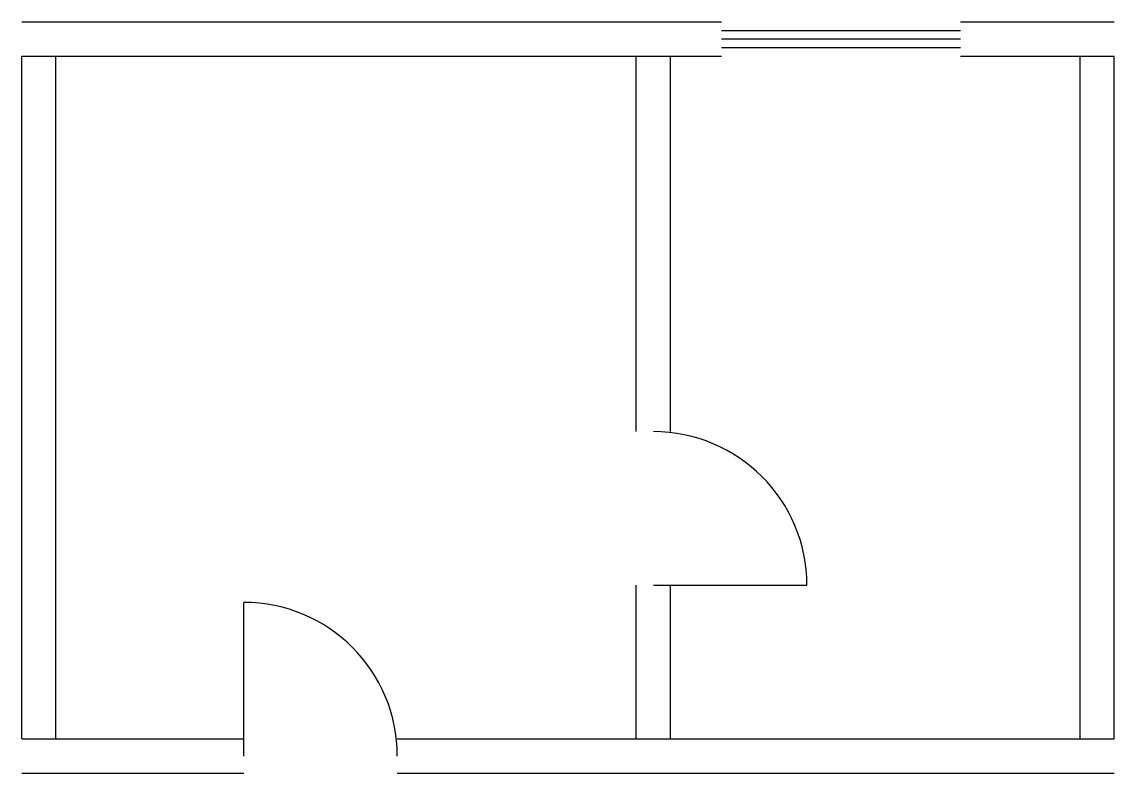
# Model space of a CAD drawing. Header units: metres. Extents: x -0.1 to 6.3, y -0.1 to 4.3.
import ezdxf

# ---------------------------------------------------------------- set-up
doc = ezdxf.new("R2010")
doc.units = ezdxf.units.M
doc.layers.add('A-WALL', color=7, linetype='Continuous')

msp = doc.modelspace()

# ---------------------------------------------------------------- linework, layer by layer
at = {"layer": 'A-WALL'}
for p, q in [((-0.1, 4.3), (4, 4.3)), ((5.4, 4.3), (6.3, 4.3)), ((-0.1, 4.1), (4, 4.1)), ((-0.1, 0.1), (-0.1, 4.1)), ((0.1, 0.1), (0.1, 4.1)), ((3.5, 1.9), (3.5, 4.1)), ((3.7, 1.9), (3.7, 4.1)), ((5.4, 4.1), (6.3, 4.1)), ((6.1, 0.1), (6.1, 4.1)), ((6.3, 0.1), (6.3, 4.1)), ((3.5, 0.1), (3.5, 1)), ((3.7, 0.1), (3.7, 1)), ((-0.1, 0.1), (1.2, 0.1)), ((2.1, 0.1), (6.3, 0.1)), ((-0.1, -0.1), (1.2, -0.1)), ((2.1, -0.1), (6.3, -0.1))]:
    msp.add_line(p, q, dxfattribs=at)
at = {"layer": 'XX-GENERIC'}
for p, q in [((4, 4.25), (5.4, 4.25)), ((4, 4.2), (5.4, 4.2)), ((4, 4.15), (5.4, 4.15)), ((3.6, 1), (4.5, 1)), ((1.2, 0), (1.2, 0.9))]:
    msp.add_line(p, q, dxfattribs=at)
for centre in [(3.6, 1), (1.2, 0)]:
    msp.add_arc(centre, 0.9, 0, 90, dxfattribs=at)

doc.saveas('drawing.dxf')
